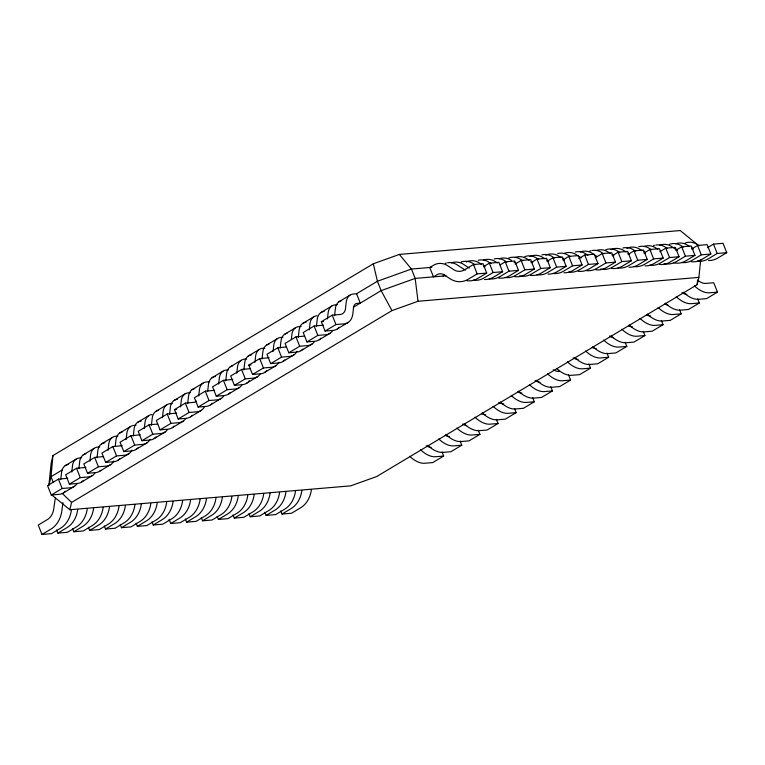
<?xml version="1.0" encoding="UTF-8"?>
<svg xmlns="http://www.w3.org/2000/svg" width="765" height="765" viewBox="0 0 765 765"><rect width="100%" height="100%" fill="white"/><g stroke="black" fill="none" stroke-linecap="round" stroke-linejoin="round"><path stroke-width="1.15" d="M697.575 244.724L680.228 230.552L399.368 254.42L373.31 263.772L52.919 455.596L51.016 476.681L49.027 485.125M52.508 495.557L69.854 509.729L350.714 485.851L376.772 476.499L697.164 284.676L697.584 279.99M48.903 485.02L51.207 462.873L52.919 455.596M697.164 284.676L698.875 277.399L700.702 259.918M71.776 472.024L72.551 465.13A20.693 11.915 59.1 0 1 78.604 458.082L81.645 457.766M89.907 461.161L90.681 454.267A20.693 11.915 59.1 0 1 96.744 447.219L99.785 446.913M108.037 450.308L108.812 443.413A20.693 11.915 59.1 0 1 114.874 436.366L117.915 436.06M115.295 445.966L116.07 439.072A20.693 11.915 59.1 0 1 122.132 432.024M126.168 439.454L126.952 432.56A20.693 11.915 59.1 0 1 133.005 425.512L136.046 425.197M144.308 428.591L145.082 421.697A20.693 11.915 59.1 0 1 151.145 414.649L151.977 414.534M162.438 417.738L163.213 410.843A20.693 11.915 59.1 0 1 169.275 403.796L172.316 403.49M180.569 406.884L181.343 399.98A20.693 11.915 59.1 0 1 187.406 392.942L190.447 392.627M198.709 396.021L199.483 389.127A20.693 11.915 59.1 0 1 205.546 382.079L209.687 381.678M218.656 384.078L219.431 377.183A20.693 11.915 59.1 0 1 225.493 370.136L228.534 369.83M236.787 373.224L237.561 366.33A20.693 11.915 59.1 0 1 243.624 359.282L246.665 358.976M254.917 362.361L255.692 355.467A20.693 11.915 59.1 0 1 261.754 348.419L264.795 348.113M273.057 351.508L273.832 344.613A20.693 11.915 59.1 0 1 279.885 337.566L282.926 337.26M291.312 339.478L291.962 333.76A20.693 11.915 59.1 0 1 298.025 326.712L301.066 326.397M309.318 329.791L310.093 322.897A20.693 11.915 59.1 0 1 316.155 315.849L316.997 315.735M327.449 318.938L328.233 312.043A20.693 11.915 59.1 0 1 334.286 304.996L337.327 304.69M60.741 479.569L61.669 471.642A20.693 11.915 59.1 0 1 67.731 464.594L68.563 464.47M78.872 468.706L79.799 460.788A20.693 11.915 59.1 0 1 85.862 453.741M97.012 457.853L97.93 449.925A20.693 11.915 59.1 0 1 103.992 442.878L104.834 442.753M133.273 436.136L134.2 428.209A20.693 11.915 59.1 0 1 139.354 421.419M151.413 425.283L152.331 417.355A20.693 11.915 59.1 0 1 158.393 410.308M169.543 414.42L170.471 406.502A20.693 11.915 59.1 0 1 176.524 399.454L177.365 399.33M187.674 403.566L188.601 395.639A20.693 11.915 59.1 0 1 194.664 388.591M207.621 391.623L208.549 383.695A20.693 11.915 59.1 0 1 213.703 376.906M225.752 380.769L226.679 372.842A20.693 11.915 59.1 0 1 232.742 365.794M243.892 369.906L244.81 361.988A20.693 11.915 59.1 0 1 250.872 354.941L251.714 354.817M262.022 359.053L262.95 351.125A20.693 11.915 59.1 0 1 269.012 344.078M280.153 348.199L281.08 340.272A20.693 11.915 59.1 0 1 287.143 333.224M298.293 337.336L299.211 329.419A20.693 11.915 59.1 0 1 305.273 322.371L306.115 322.247M316.423 326.483L317.351 318.556A20.693 11.915 59.1 0 1 323.413 311.508L324.245 311.384M334.554 315.62L335.481 307.702A20.693 11.915 59.1 0 1 341.544 300.655M69.854 509.729L71.566 502.442L391.957 310.619L418.015 301.267L698.875 277.399M65.168 465.675L76.051 459.163M83.309 454.812L94.181 448.3M101.439 443.958L112.321 437.446M119.57 433.105L130.452 426.583M137.71 422.242L148.582 415.73M155.84 411.388L166.722 404.876M173.971 400.525L184.853 394.013M192.101 389.672L202.983 383.16M212.048 377.728L222.931 371.216M230.189 366.875L241.061 360.363M248.319 356.012L259.201 349.5M266.45 345.158L277.332 338.646M284.59 334.305L295.462 327.783M302.72 323.442L313.602 316.93M320.851 312.589L331.733 306.077M338.991 301.735L349.863 295.214M62.223 469.968L51.016 476.681L53.091 481.883M339.153 327.305A25.857 14.889 59.1 0 1 333.024 330.384L325.077 331.063L321.348 321.692L332.23 315.18L340.894 314.386A15.501 8.931 59.1 0 0 345.436 309.108L346.363 301.19A20.693 11.915 59.1 0 1 352.426 294.143L356.567 293.731L377.422 281.252L411.446 269.041L431.852 267.31M67.76 478.144A15.501 8.931 59.1 0 1 67.081 478.335L58.417 479.12L47.535 485.632L51.265 495.003L59.211 494.324A25.857 14.889 59.1 0 0 65.341 491.254M85.89 467.291A15.501 8.931 59.1 0 1 85.211 467.472L76.548 468.266L65.666 474.778L69.395 484.149L77.341 483.47A25.857 14.889 59.1 0 0 83.471 480.391M103.342 456.619L94.678 457.403L83.806 463.915L87.535 473.286L95.482 472.617A25.857 14.889 59.1 0 0 100.779 470.379M122.161 445.574A15.501 8.931 59.1 0 1 121.482 445.766L112.818 446.55L101.936 453.062L105.666 462.433L113.612 461.754A25.857 14.889 59.1 0 0 119.732 458.675M140.291 434.721A15.501 8.931 59.1 0 1 139.613 434.903L130.949 435.687L120.067 442.208L123.796 451.58L131.743 450.901A25.857 14.889 59.1 0 0 137.872 447.821M157.743 424.049L149.079 424.833L138.197 431.345L141.927 440.716L149.883 440.038A25.857 14.889 59.1 0 0 156.003 436.968M176.562 413.004A15.501 8.931 59.1 0 1 175.883 413.186L167.219 413.98L156.337 420.492L160.067 429.863L168.013 429.184A25.857 14.889 59.1 0 0 174.133 426.105M192.273 415.252A25.857 14.889 59.1 0 1 186.144 418.331L178.197 419L174.468 409.638L185.35 403.117L194.014 402.333A15.501 8.931 59.1 0 0 196.471 401.099M214.64 390.198A15.501 8.931 59.1 0 1 213.961 390.389L205.297 391.173L194.415 397.695L198.145 407.057L206.091 406.387A25.857 14.889 59.1 0 0 212.221 403.308M232.77 379.344A15.501 8.931 59.1 0 1 232.091 379.536L223.428 380.32L212.546 386.832L216.275 396.203L224.221 395.524A25.857 14.889 59.1 0 0 230.351 392.455M250.232 368.673L241.558 369.466L230.686 375.978L234.415 385.35L242.362 384.671A25.857 14.889 59.1 0 0 247.659 382.433M266.622 370.738A25.857 14.889 59.1 0 1 260.492 373.817L252.546 374.487L248.816 365.115L259.698 358.603L268.362 357.819A15.501 8.931 59.1 0 0 269.041 357.628M286.493 346.966L277.829 347.75L266.947 354.262L270.676 363.633L278.623 362.954A25.857 14.889 59.1 0 0 284.752 359.875M304.623 336.103L295.959 336.887L285.087 343.409L288.807 352.78L296.763 352.101A25.857 14.889 59.1 0 0 302.883 349.022M323.442 325.058A15.501 8.931 59.1 0 1 322.763 325.249L314.099 326.033L303.217 332.546L306.947 341.917L314.893 341.247A25.857 14.889 59.1 0 0 321.013 338.168M353.373 307.253L381.142 290.624L415.175 278.412L446.081 275.782M51.265 495.003L62.147 488.491L70.093 487.812A25.857 14.889 59.1 0 0 76.949 483.776M69.395 484.149L80.277 477.628L88.224 476.958A25.857 14.889 59.1 0 0 95.08 472.913M87.535 473.286L98.408 466.774L106.354 466.095A25.857 14.889 59.1 0 0 113.842 460.979M105.666 462.433L116.548 455.921L124.494 455.242A25.857 14.889 59.1 0 0 131.982 450.126M123.796 451.58L134.678 445.058L142.625 444.389A25.857 14.889 59.1 0 0 150.112 439.263M141.927 440.716L152.809 434.204L160.755 433.526A25.857 14.889 59.1 0 0 167.612 429.49M160.067 429.863L170.949 423.351L178.895 422.672A25.857 14.889 59.1 0 0 185.742 418.627M178.197 419L189.079 412.488L197.026 411.809A25.857 14.889 59.1 0 0 204.513 406.693M198.145 407.057L209.027 400.544L216.973 399.875A25.857 14.889 59.1 0 0 223.829 395.83M216.275 396.203L227.157 389.691L235.104 389.012A25.857 14.889 59.1 0 0 241.96 384.977M234.415 385.35L245.288 378.828L253.244 378.159A25.857 14.889 59.1 0 0 260.09 374.114M252.546 374.487L263.428 367.975L271.374 367.296A25.857 14.889 59.1 0 0 278.862 362.18M270.676 363.633L281.558 357.121L289.505 356.442A25.857 14.889 59.1 0 0 296.992 351.326M288.807 352.78L299.689 346.258L307.635 345.589A25.857 14.889 59.1 0 0 314.492 341.544M306.947 341.917L317.829 335.405L325.775 334.726A25.857 14.889 59.1 0 0 332.632 330.69M325.077 331.063L335.959 324.551L343.906 323.872A25.857 14.889 59.1 0 0 352.895 313.421L353.516 307.559A10.337 5.957 59.1 0 1 357.112 303.38L360.296 303.103L356.567 293.731M63.61 492.803L74.482 486.291M81.74 481.95L92.622 475.438M99.871 471.097L110.753 464.575M118.001 460.234L128.883 453.722M136.141 449.38L147.023 442.868M154.272 438.517L165.154 432.005M172.402 427.664L183.284 421.152M190.542 416.81L201.415 410.289M210.49 404.867L221.362 398.355M228.62 394.004L239.502 387.492M246.751 383.15L257.633 376.638M264.891 372.297L275.763 365.775M283.021 361.434L293.903 354.922M301.152 350.58L312.034 344.068M319.282 339.717L330.164 333.205M337.422 328.864L348.305 322.352M442.992 276.05L444.809 274.96M473.449 264.518L463.523 270.399A15.501 12.202 85.1 0 1 454.314 270.055L446.789 265.159A20.693 16.285 85.1 0 0 434.491 264.69L429.729 267.492L433.459 276.853L437.083 274.683A10.337 8.138 85.1 0 1 444.379 274.96L449.877 278.632A25.857 20.349 85.1 0 0 468.113 279.311L477.178 273.88L486.722 273.076L482.992 263.705L473.449 264.518L477.178 273.88M483.394 266.727L489.351 263.16L498.885 262.347L502.615 271.718L493.549 277.15A25.857 20.349 85.1 0 1 484.455 279.531M55.415 498.187A20.693 16.285 85.1 0 0 55.061 499.698L53.579 509.978A15.501 12.202 85.1 0 1 48.138 519.1L38.25 525.086L41.979 534.448L51.045 529.026A25.857 20.349 85.1 0 0 61.822 510.972L62.854 503.389A10.337 8.138 85.1 0 1 62.979 502.615M500.281 264.776L505.244 261.812L514.778 260.999L518.507 270.37L509.442 275.802A25.857 20.349 85.1 0 1 498.78 278.049M486.722 273.076L477.656 278.498A25.857 20.349 85.1 0 1 466.985 280.745M56.629 529.982L57.872 533.1L66.938 527.668A25.857 20.349 85.1 0 0 77.724 509.614M502.615 271.718L493.081 272.531L484.006 277.963A25.857 20.349 85.1 0 1 473.344 280.21M515.189 264.021L521.137 260.463L530.681 259.651L534.41 269.022L525.345 274.444A25.857 20.349 85.1 0 1 514.673 276.691M72.532 528.625L73.775 531.752L82.84 526.32A25.857 20.349 85.1 0 0 93.617 508.266M518.507 270.37L508.974 271.183L499.908 276.605A25.857 20.349 85.1 0 1 489.237 278.852M531.082 262.672L537.04 259.106L546.573 258.302L550.303 267.664L541.238 273.095A25.857 20.349 85.1 0 1 530.566 275.343M88.424 527.276L89.668 530.403L98.733 524.972A25.857 20.349 85.1 0 0 109.51 506.918M534.41 269.022L524.866 269.825L515.801 275.257A25.857 20.349 85.1 0 1 505.139 277.504M546.985 261.324L552.932 257.757L562.466 256.944L566.196 266.316L557.13 271.747A25.857 20.349 85.1 0 1 548.036 274.128M104.317 525.928L105.56 529.045L114.626 523.623A25.857 20.349 85.1 0 0 125.412 505.56M550.303 267.664L540.769 268.477L531.694 273.908A25.857 20.349 85.1 0 1 519.464 275.869M562.877 259.966L568.825 256.409L578.369 255.596L582.098 264.967L573.033 270.389A25.857 20.349 85.1 0 1 563.939 272.78M120.22 524.57L121.463 527.697L130.528 522.265A25.857 20.349 85.1 0 0 141.305 504.212M566.196 266.316L556.662 267.128L547.597 272.56A25.857 20.349 85.1 0 1 536.925 274.798M578.77 258.618L584.728 255.051L594.262 254.248L597.991 263.609L588.926 269.041A25.857 20.349 85.1 0 1 578.254 271.288M136.113 523.222L137.356 526.349L146.421 520.917A25.857 20.349 85.1 0 0 157.198 502.863M582.098 264.967L572.555 265.78L563.489 271.202A25.857 20.349 85.1 0 1 552.827 273.449M595.266 257.728L602.208 253.569L611.751 252.756L615.481 262.127L606.406 267.559A25.857 20.349 85.1 0 1 595.744 269.806M152.006 521.873L153.249 524.991L162.314 519.569A25.857 20.349 85.1 0 0 173.1 501.515M597.991 263.609L588.457 264.422L579.382 269.854A25.857 20.349 85.1 0 1 568.72 272.101M612.153 255.778L618.11 252.221L627.644 251.408L631.374 260.779L622.308 266.201A25.857 20.349 85.1 0 1 611.637 268.448M169.084 519.339L170.738 523.509L179.804 518.077A25.857 20.349 85.1 0 0 190.581 500.023M615.481 262.127L605.937 262.94L596.872 268.372A25.857 20.349 85.1 0 1 586.2 270.609M628.055 254.429L634.003 250.863L643.537 250.059L647.267 259.421L638.201 264.853A25.857 20.349 85.1 0 1 629.107 267.234M185.388 519.033L186.631 522.16L195.697 516.729A25.857 20.349 85.1 0 0 206.474 498.675M631.374 260.779L621.84 261.592L612.765 267.014A25.857 20.349 85.1 0 1 600.535 268.974M643.948 253.081L649.896 249.514L659.44 248.702L663.169 258.073L654.094 263.504A25.857 20.349 85.1 0 1 645.01 265.885M201.291 517.685L202.534 520.802L211.599 515.381A25.857 20.349 85.1 0 0 222.376 497.317M647.267 259.421L637.733 260.234L628.667 265.665A25.857 20.349 85.1 0 1 617.996 267.913M659.841 251.723L665.799 248.166L675.332 247.353L679.062 256.724L669.997 262.156A25.857 20.349 85.1 0 1 659.325 264.394M217.184 516.327L218.427 519.454L227.492 514.023A25.857 20.349 85.1 0 0 238.269 495.969M663.169 258.073L653.626 258.886L644.56 264.317A25.857 20.349 85.1 0 1 633.889 266.564M675.744 250.375L681.692 246.808L691.225 246.005L694.955 255.376L685.889 260.798A25.857 20.349 85.1 0 1 673.659 262.758M233.076 514.979L234.32 518.106L243.385 512.674A25.857 20.349 85.1 0 0 254.171 494.62M679.062 256.724L669.528 257.537L660.453 262.959A25.857 20.349 85.1 0 1 649.791 265.206M691.636 249.027L697.584 245.46L707.128 244.647L710.857 254.018L701.792 259.45A25.857 20.349 85.1 0 1 691.12 261.697M248.979 513.631L250.222 516.748L259.287 511.326A25.857 20.349 85.1 0 0 270.064 493.272M694.955 255.376L685.421 256.179L676.356 261.611A25.857 20.349 85.1 0 1 664.116 263.571M707.529 247.669L713.487 244.112L723.021 243.299L726.75 252.67L717.685 258.101A25.857 20.349 85.1 0 1 708.591 260.483M264.872 512.273L266.115 515.4L275.18 509.968A25.857 20.349 85.1 0 0 285.957 491.914M710.857 254.018L701.314 254.831L692.249 260.263A25.857 20.349 85.1 0 1 681.577 262.51M280.765 510.924L282.008 514.051L291.073 508.62A25.857 20.349 85.1 0 0 301.859 490.566M726.75 252.67L717.216 253.483L708.141 258.905A25.857 20.349 85.1 0 1 697.479 261.152M441.998 451.895L443.652 456.064L432.77 462.576L424.824 463.246A25.857 14.889 59.1 0 1 409.705 456.303M460.128 441.042L461.783 445.201L450.901 451.713L442.954 452.392A25.857 14.889 59.1 0 1 427.845 445.44M478.259 430.179L479.913 434.348L469.041 440.86L461.085 441.539A25.857 14.889 59.1 0 1 445.976 434.587M496.389 419.325L498.053 423.485L487.171 430.007L479.225 430.676A25.857 14.889 59.1 0 1 464.106 423.734M514.529 408.472L516.184 412.631L505.302 419.144L497.355 419.822A25.857 14.889 59.1 0 1 482.246 412.87M532.66 397.609L534.314 401.778L523.442 408.29L515.486 408.969A25.857 14.889 59.1 0 1 500.377 402.017M550.79 386.755L552.454 390.915L541.572 397.437L533.626 398.106A25.857 14.889 59.1 0 1 518.507 391.154M568.51 374.86L570.585 380.062L559.703 386.574L551.756 387.253A25.857 14.889 59.1 0 1 536.648 380.301M588.878 363.958L590.532 368.118L579.65 374.63L571.704 375.309A25.857 14.889 59.1 0 1 556.595 368.357M607.008 353.095L608.663 357.265L597.781 363.777L589.834 364.456A25.857 14.889 59.1 0 1 574.725 357.504M625.139 342.242L626.803 346.402L615.921 352.914L607.974 353.593A25.857 14.889 59.1 0 1 592.856 346.641M643.279 331.379L644.933 335.548L634.051 342.06L626.105 342.739A25.857 14.889 59.1 0 1 610.986 335.787M661.409 320.525L663.064 324.685L652.182 331.207L644.235 331.876A25.857 14.889 59.1 0 1 629.126 324.934M679.54 309.672L681.194 313.832L670.322 320.344L662.366 321.023A25.857 14.889 59.1 0 1 647.257 314.071M697.67 298.809L699.334 302.978L688.452 309.49L680.506 310.169A25.857 14.889 59.1 0 1 665.387 303.217M698.378 280.678A15.501 8.931 59.1 0 0 705.034 283.442L713.735 282.754L717.465 292.115L706.583 298.637L698.636 299.306A25.857 14.889 59.1 0 1 683.528 292.354M214.611 376.648L215.453 376.533M140.263 421.161L141.104 421.046M321.348 321.692L323.585 321.501M717.465 292.115L709.518 292.794A25.857 14.889 59.1 0 1 694.4 285.842M699.334 302.978L691.388 303.648A25.857 14.889 59.1 0 1 676.27 296.705M681.194 313.832L673.248 314.511A25.857 14.889 59.1 0 1 658.139 307.559M663.064 324.685L655.117 325.364A25.857 14.889 59.1 0 1 640.009 318.412M248.816 365.115L251.054 364.934M644.933 335.548L636.987 336.227A25.857 14.889 59.1 0 1 621.869 329.275M626.803 346.402L618.847 347.08A25.857 14.889 59.1 0 1 603.738 340.129M608.663 357.265L600.716 357.934A25.857 14.889 59.1 0 1 585.607 350.982M590.532 368.118L582.586 368.797A25.857 14.889 59.1 0 1 567.467 361.845M174.468 409.638L176.705 409.447M570.585 380.062L562.638 380.741A25.857 14.889 59.1 0 1 547.52 373.789M552.454 390.915L544.498 391.594A25.857 14.889 59.1 0 1 529.39 384.642M534.314 401.778L526.368 402.447A25.857 14.889 59.1 0 1 511.259 395.505M516.184 412.631L508.237 413.31A25.857 14.889 59.1 0 1 493.119 406.358M498.053 423.485L490.107 424.164A25.857 14.889 59.1 0 1 474.989 417.212M479.913 434.348L471.967 435.017A25.857 14.889 59.1 0 1 456.858 428.075M461.783 445.201L453.836 445.88A25.857 14.889 59.1 0 1 438.728 438.928M443.652 456.064L435.706 456.734A25.857 14.889 59.1 0 1 420.587 449.782M41.979 534.448L51.513 533.645L60.578 528.213A25.857 20.349 85.1 0 0 71.365 510.159M57.872 533.1L67.416 532.287L76.481 526.865A25.857 20.349 85.1 0 0 87.258 508.811M73.775 531.752L83.309 530.939L92.374 525.507A25.857 20.349 85.1 0 0 103.151 507.453M89.668 530.403L99.201 529.59L108.276 524.159A25.857 20.349 85.1 0 0 119.053 506.105M105.56 529.045L115.104 528.232L124.169 522.811A25.857 20.349 85.1 0 0 134.946 504.757M121.463 527.697L130.997 526.884L140.062 521.453A25.857 20.349 85.1 0 0 150.839 503.399M137.356 526.349L146.89 525.536L155.964 520.104A25.857 20.349 85.1 0 0 166.741 502.05M153.249 524.991L162.792 524.188L171.857 518.756A25.857 20.349 85.1 0 0 182.634 500.702M170.738 523.509L180.272 522.696L189.338 517.264A25.857 20.349 85.1 0 0 200.124 499.21M186.631 522.16L196.175 521.348L205.24 515.916A25.857 20.349 85.1 0 0 216.017 497.862M202.534 520.802L212.068 519.999L221.133 514.568A25.857 20.349 85.1 0 0 231.91 496.514M218.427 519.454L227.96 518.641L237.026 513.219A25.857 20.349 85.1 0 0 247.812 495.156M234.32 518.106L243.863 517.293L252.928 511.861A25.857 20.349 85.1 0 0 263.705 493.808M250.222 516.748L259.756 515.945L268.821 510.513A25.857 20.349 85.1 0 0 279.598 492.459M266.115 515.4L275.649 514.587L284.714 509.165A25.857 20.349 85.1 0 0 295.5 491.101M282.008 514.051L291.551 513.239L300.616 507.807A25.857 20.349 85.1 0 0 311.393 489.753M559.033 371.36L558.154 371.379A15.501 8.931 59.1 0 1 553.2 369.772M511.383 260.368L510.379 259.756A20.693 16.285 85.1 0 0 499.258 258.79M699.2 245.775L696.36 243.939A20.693 16.285 85.1 0 0 685.239 242.983M689.667 246.588L686.827 244.752A20.693 16.285 85.1 0 0 675.705 243.796M691.503 247.812L693.339 249.036M683.308 247.133L680.468 245.297A20.693 16.285 85.1 0 0 669.346 244.331M677.436 250.384L670.924 246.101A20.693 16.285 85.1 0 0 659.812 245.144M667.415 248.482L664.565 246.646A20.693 16.285 85.1 0 0 655.901 245.039M657.871 249.294L655.031 247.458A20.693 16.285 85.1 0 0 643.91 246.493M651.512 249.83L648.672 247.994A20.693 16.285 85.1 0 0 638.765 246.655M641.978 250.643L639.138 248.807A20.693 16.285 85.1 0 0 626.841 248.348M643.814 251.867L645.641 253.091M635.619 251.178L632.779 249.352A20.693 16.285 85.1 0 0 622.873 248.003M626.086 251.991L623.236 250.155A20.693 16.285 85.1 0 0 610.939 249.696M627.912 253.215L629.748 254.439M619.727 252.536L616.877 250.7A20.693 16.285 85.1 0 0 605.765 249.734M610.183 253.349L607.343 251.513A20.693 16.285 85.1 0 0 596.222 250.547M612.019 254.563L613.855 255.787M603.824 253.884L600.984 252.048A20.693 16.285 85.1 0 0 592.311 250.451M597.044 256.533L591.45 252.861A20.693 16.285 85.1 0 0 580.329 251.895M587.931 255.233L585.091 253.397A20.693 16.285 85.1 0 0 575.184 252.058M581.142 257.882L575.548 254.209A20.693 16.285 85.1 0 0 564.436 253.253M570.441 256.724L567.601 254.888A20.693 16.285 85.1 0 0 557.695 253.55M560.908 257.537L558.067 255.701A20.693 16.285 85.1 0 0 545.77 255.233M562.744 258.752L564.58 259.976M554.548 258.073L551.708 256.237A20.693 16.285 85.1 0 0 541.802 254.898M545.015 258.886L542.165 257.05A20.693 16.285 85.1 0 0 529.868 256.591M546.841 260.11L548.677 261.334M538.656 259.421L535.806 257.585A20.693 16.285 85.1 0 0 524.694 256.629M529.112 260.234L526.272 258.398A20.693 16.285 85.1 0 0 515.151 257.442M530.948 261.458L532.784 262.682M522.753 260.779L519.913 258.943A20.693 16.285 85.1 0 0 508.802 257.977M514.137 262.194L515.973 263.418M506.86 262.127L504.02 260.291A20.693 16.285 85.1 0 0 494.114 258.953M497.327 262.94L494.477 261.104A20.693 16.285 85.1 0 0 483.365 260.138M490.967 263.476L488.118 261.64A20.693 16.285 85.1 0 0 478.211 260.301M481.424 264.288L478.584 262.452A20.693 16.285 85.1 0 0 466.287 261.993M483.26 265.512L485.096 266.736M475.065 264.833L472.225 262.997A20.693 16.285 85.1 0 0 461.113 262.032M469.203 268.085L462.691 263.801A20.693 16.285 85.1 0 0 451.57 262.844M62.319 493.425L71.566 502.442M399.368 254.42L411.446 269.041L415.175 278.412L418.015 301.267M391.957 310.619L381.142 290.624L377.422 281.252L373.31 263.772M713.487 244.112L717.216 253.483M697.584 245.46L701.314 254.831M681.692 246.808L685.421 256.179M665.799 248.166L669.528 257.537M649.896 249.514L653.626 258.886M634.003 250.863L637.733 260.234M618.11 252.221L621.84 261.592M602.208 253.569L605.937 262.94M584.728 255.051L588.457 264.422M568.825 256.409L572.555 265.78M552.932 257.757L556.662 267.128M537.04 259.106L540.769 268.477M521.137 260.463L524.866 269.825M505.244 261.812L508.974 271.183M489.351 263.16L493.081 272.531M332.23 315.18L335.959 324.551M314.099 326.033L317.829 335.405M295.959 336.887L299.689 346.258M277.829 347.75L281.558 357.121M259.698 358.603L263.428 367.975M241.558 369.466L245.288 378.828M223.428 380.32L227.157 389.691M205.297 391.173L209.027 400.544M185.35 403.117L189.079 412.488M167.219 413.98L170.949 423.351M149.079 424.833L152.809 434.204M130.949 435.687L134.678 445.058M112.818 446.55L116.548 455.921M94.678 457.403L98.408 466.774M76.548 468.266L80.277 477.628M58.417 479.12L62.147 488.491M249.218 380.635A25.857 14.889 59.1 0 1 248.482 381.592M465.656 270.035A15.501 12.202 85.1 0 1 463.848 269.242L456.332 264.346A20.693 16.285 85.1 0 0 447.659 262.749M445.211 263.389A20.693 16.285 85.1 0 1 446.425 263.007M613.587 337.661A15.501 8.931 59.1 0 1 609.409 336.112M632.502 326.865A15.501 8.931 59.1 0 1 628.4 325.727M650.633 316.012A15.501 8.931 59.1 0 1 646.53 314.864M667.988 305.092A15.501 8.931 59.1 0 1 664.661 304.011M686.903 294.296A15.501 8.931 59.1 0 1 681.95 292.689M596.231 348.582A15.501 8.931 59.1 0 1 592.129 347.444M578.101 359.435A15.501 8.931 59.1 0 1 573.148 357.829M653.453 245.68A20.693 16.285 85.1 0 1 654.658 245.307M589.863 251.092A20.693 16.285 85.1 0 1 591.077 250.71M540.023 382.242A15.501 8.931 59.1 0 1 535.06 380.626M521.883 393.095A15.501 8.931 59.1 0 1 517.781 391.957M503.752 403.949A15.501 8.931 59.1 0 1 498.799 402.342M485.622 414.812A15.501 8.931 59.1 0 1 481.52 413.664M466.707 425.598A15.501 8.931 59.1 0 1 462.529 424.059M449.351 436.519A15.501 8.931 59.1 0 1 445.249 435.381M431.221 447.382A15.501 8.931 59.1 0 1 426.268 445.775"/></g></svg>
